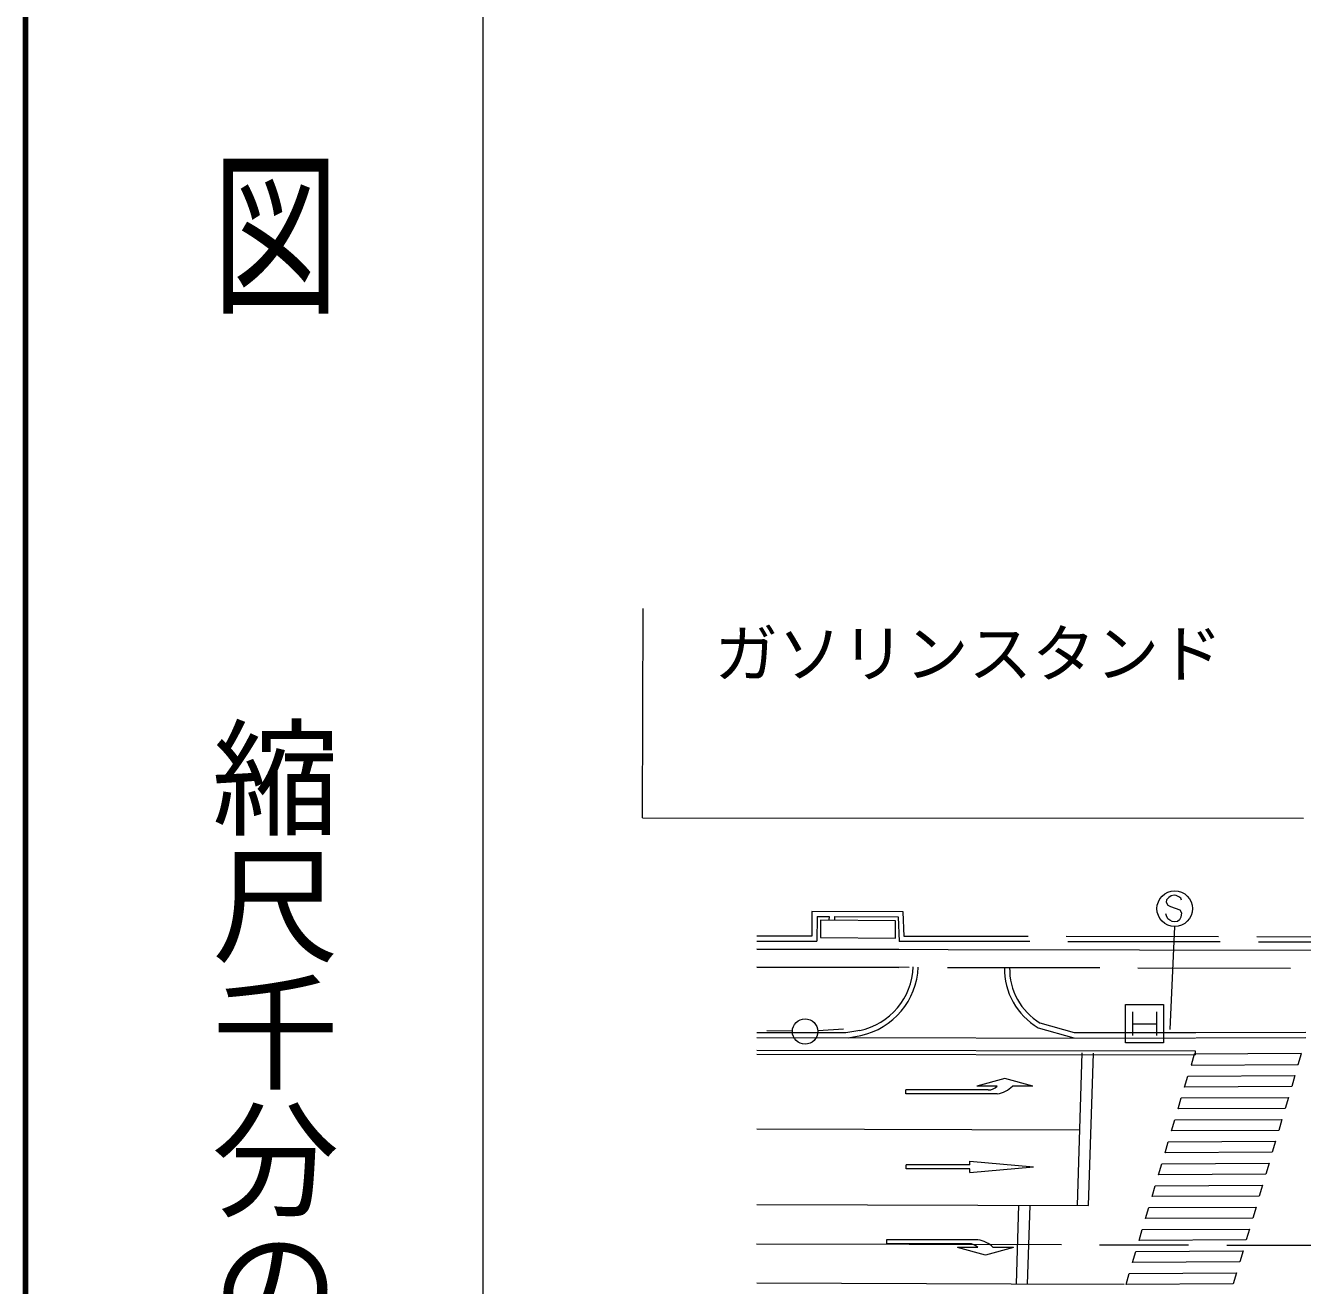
# Model space of a CAD drawing. Units: millimetres, scale not verified. Extents: x 40000 to 680000, y 20000 to 380000.
# Drawn here: x 40000 to 90254, y 268528 to 318112 of the extents above; entities that cross this region are included whole.
import ezdxf
from ezdxf.enums import TextEntityAlignment as Align

# ---------------------------------------------------------------- set-up
doc = ezdxf.new("R2010")
doc.units = ezdxf.units.MM
doc.header["$LTSCALE"] = 1000
doc.linetypes.add('CHAIN', pattern=[18.5, 12, -1.5, 3.5, -1.5])
doc.linetypes.add('DASHED', pattern=[7.5, 6, -1.5])
for name, color, linetype, lineweight in [('M-BGD', 7, 'Continuous', 13), ('M-BGD-HTXT', 7, 'Continuous', 13), ('M-BMK', 2, 'CHAIN', 13), ('M-STR-STRC', 7, 'Continuous', 13), ('M-TTL', 2, 'Continuous', 140), ('M-TTL-BAND', 7, 'Continuous', 13)]:
    doc.layers.add(name, color=color, linetype=linetype, lineweight=lineweight)
doc.styles.add('@ＭＳ ゴシック', font='')
doc.styles.add('ＭＳ ゴシック', font='')
doc.styles.get('@ＭＳ ゴシック').set_extended_font_data('@MS Gothic')
doc.styles.get('ＭＳ ゴシック').set_extended_font_data('MS Gothic')

msp = doc.modelspace()

# ---------------------------------------------------------------- linework, layer by layer
at = {"layer": 'M-BGD'}
for p, q in [((68780, 281763), (93498, 281714)), ((83569, 279298), (83569, 278361)), ((84507, 279298), (84507, 278361)), ((70167, 278534), (69168, 278554)), ((71190, 278559), (72188, 278627)), ((83569, 278829), (84507, 278829)), ((68779, 278283), (86028, 278258))]:
    msp.add_line(p, q, dxfattribs=at)
at = {"layer": 'M-BGD', "linetype": 'DASHED'}
msp.add_line((68780, 281063), (93532, 281014), dxfattribs=at)
at = {"layer": 'M-BGD'}
msp.add_lwpolyline([(83288, 278079), (83288, 279579), (84788, 279579), (84788, 278079)], close=True, dxfattribs=at)
msp.add_circle((70680, 278524), 500, dxfattribs=at)
at = {"layer": 'M-BGD-HTXT'}
for p, q in [((64285, 286933), (64302, 295174)), ((64285, 286933), (90295, 286916)), ((71290, 282908), (71284, 282218)), ((74240, 282882), (71290, 282908)), ((74234, 282192), (74240, 282882)), ((71284, 282218), (74234, 282192)), ((79854, 278672), (81252, 278274)), ((72372, 278278), (72869, 278370))]:
    msp.add_line(p, q, dxfattribs=at)
at = {"layer": 'M-BGD-HTXT', "linetype": 'DASHED'}
for p, q in [((70950, 283250), (70947, 282272)), ((74541, 283232), (70950, 283250)), ((71149, 283049), (71146, 282072)), ((71149, 283049), (71625, 283047)), ((71625, 283047), (71620, 282905)), ((71834, 283046), (74348, 283033)), ((71834, 283046), (71835, 282903)), ((74348, 283033), (74380, 282068)), ((74573, 282268), (74541, 283232)), ((70947, 282272), (68780, 282273)), ((68780, 282073), (71146, 282072)), ((94520, 282033), (74380, 282068)), ((94453, 282233), (74573, 282268)), ((74374, 281746), (68780, 281760)), ((68780, 281060), (74372, 281046)), ((72280, 278464), (68779, 278470)), ((72833, 278567), (72280, 278464)), ((81280, 278474), (79933, 278857)), ((86060, 278473), (81280, 278474)), ((90380, 278483), (86060, 278473)), ((86060, 278273), (90380, 278283))]:
    msp.add_line(p, q, dxfattribs=at)
at = {"layer": 'M-BGD-HTXT'}
for centre, radius, start, end in [((72290, 281152), 2642, 281.7583, 358.1009), ((72290, 281152), 2842, 281.7584, 358.1009), ((81195, 280976), 2666, 178.5023, 239.8096), ((81195, 280976), 2466, 178.5022, 239.2375)]:
    msp.add_arc(centre, radius, start, end, dxfattribs=at)
at = {"layer": 'M-BMK'}
msp.add_line((68772, 270163), (91876, 270108), dxfattribs=at)
at = {"layer": 'M-STR-STRC'}
for p, q in [((84907, 283699), (84896, 283619)), ((84896, 283619), (84956, 283492)), ((84997, 283796), (84907, 283699)), ((84956, 283492), (85062, 283440)), ((85089, 283861), (84997, 283796)), ((85062, 283440), (85434, 283308)), ((85205, 283884), (85089, 283861)), ((85286, 283873), (85205, 283884)), ((85387, 283822), (85286, 283873)), ((85464, 283770), (85387, 283822)), ((85488, 283692), (85464, 283770)), ((84898, 283077), (84870, 283154)), ((84956, 282953), (84898, 283077)), ((85029, 282901), (84956, 282953)), ((85470, 283028), (85420, 282924)), ((85434, 283308), (85490, 283188)), ((85490, 283188), (85470, 283028)), ((85131, 282849), (85029, 282901)), ((85049, 278604), (85235, 282658)), ((85215, 282837), (85131, 282849)), ((85333, 282857), (85215, 282837)), ((85420, 282924), (85333, 282857)), ((68778, 277783), (86027, 277758)), ((68778, 277633), (86027, 277608)), ((81577, 277681), (81388, 271681)), ((81838, 271679), (82027, 277667)), ((85996, 277632), (85868, 277200)), ((90214, 277653), (85996, 277632)), ((86027, 277758), (86027, 277608)), ((90087, 277222), (90214, 277653)), ((85868, 277200), (90087, 277222)), ((78542, 276673), (77442, 276373)), ((79642, 276372), (78542, 276673)), ((85612, 276337), (85740, 276769)), ((85740, 276769), (89959, 276790)), ((89959, 276790), (89831, 276359)), ((74642, 276074), (74642, 276224)), ((77885, 276223), (74642, 276224)), ((78242, 276073), (74642, 276074)), ((78242, 276373), (77442, 276373)), ((79642, 276372), (78842, 276373)), ((85357, 275474), (85484, 275906)), ((85484, 275906), (89703, 275927)), ((89831, 276359), (85612, 276337)), ((89703, 275927), (89576, 275496)), ((89576, 275496), (85357, 275474)), ((85101, 274612), (85229, 275043)), ((85229, 275043), (89448, 275064)), ((89448, 275064), (89320, 274633)), ((68777, 274696), (81482, 274656)), ((89320, 274633), (85101, 274612)), ((84845, 273749), (84973, 274180)), ((84973, 274180), (89192, 274201)), ((89192, 274201), (89064, 273770)), ((77162, 273273), (77162, 273423)), ((77162, 273423), (79662, 273197)), ((89064, 273770), (84845, 273749)), ((74662, 273124), (74662, 273274)), ((77162, 273273), (74662, 273274)), ((77162, 273123), (74662, 273124)), ((77162, 272973), (79662, 273197)), ((77162, 272973), (77162, 273123)), ((84590, 272886), (84718, 273317)), ((88809, 272907), (84590, 272886)), ((84718, 273317), (88937, 273338)), ((88937, 273338), (88809, 272907)), ((84334, 272023), (84462, 272454)), ((84462, 272454), (88681, 272475)), ((88681, 272475), (88553, 272044)), ((88553, 272044), (84334, 272023)), ((68776, 271720), (81838, 271679)), ((79081, 271694), (78984, 268593)), ((79433, 268579), (79531, 271680)), ((84079, 271160), (84206, 271591)), ((84206, 271591), (88426, 271612)), ((88426, 271612), (88298, 271181)), ((88298, 271181), (84079, 271160)), ((83823, 270297), (83951, 270728)), ((83951, 270728), (88170, 270749)), ((88170, 270749), (88042, 270318)), ((73882, 270324), (73882, 270174)), ((77482, 270322), (73882, 270324)), ((77125, 270173), (73882, 270174)), ((77482, 270022), (76682, 270023)), ((77781, 269722), (76682, 270023)), ((78882, 270022), (77781, 269722)), ((78882, 270022), (78082, 270022)), ((83567, 269434), (83695, 269865)), ((83695, 269865), (87915, 269886)), ((88042, 270318), (83823, 270297)), ((87915, 269886), (87787, 269455)), ((87787, 269455), (83567, 269434)), ((83312, 268571), (83440, 269003)), ((83440, 269003), (87659, 269023)), ((87659, 269023), (87531, 268592)), ((68775, 268627), (78793, 268593)), ((78793, 268593), (83236, 268582)), ((87531, 268592), (83312, 268571))]:
    msp.add_line(p, q, dxfattribs=at)
msp.add_circle((85227, 283358), 700, dxfattribs=at)
for centre, radius, start, end in [((77885, 276723), 500, 269.982, 315.555), ((78121, 277066), 1000, 276.9495, 316.1445), ((77124, 269673), 500, 44.409, 89.982), ((77360, 269330), 1000, 43.8194, 83.0144)]:
    msp.add_arc(centre, radius, start, end, dxfattribs=at)
at = {"layer": 'M-TTL'}
msp.add_line((40000, 380000), (40000, 20000), dxfattribs=at)
at = {"layer": 'M-TTL-BAND'}
msp.add_line((58000, 370000), (58000, 20000), dxfattribs=at)

# ---------------------------------------------------------------- texts
at = {"layer": 'M-BGD-HTXT', "style": 'ＭＳ ゴシック'}
msp.add_text('ガソリンスタンド', height=1833, dxfattribs=at).set_placement((77111, 291931), align=Align.BOTTOM_CENTER)
at = {"layer": 'M-TTL-BAND', "style": '@ＭＳ ゴシック', "width": 1.4}
msp.add_text('平  面  図', height=3666, rotation=270, dxfattribs=at).set_placement((49777, 306475), align=Align.MIDDLE_RIGHT)
at = {"layer": 'M-TTL-BAND', "style": '@ＭＳ ゴシック'}
msp.add_text('縮尺千分の一', height=3666, rotation=270, dxfattribs=at).set_placement((49777, 261030), align=Align.MIDDLE_RIGHT)

doc.saveas('drawing.dxf')
